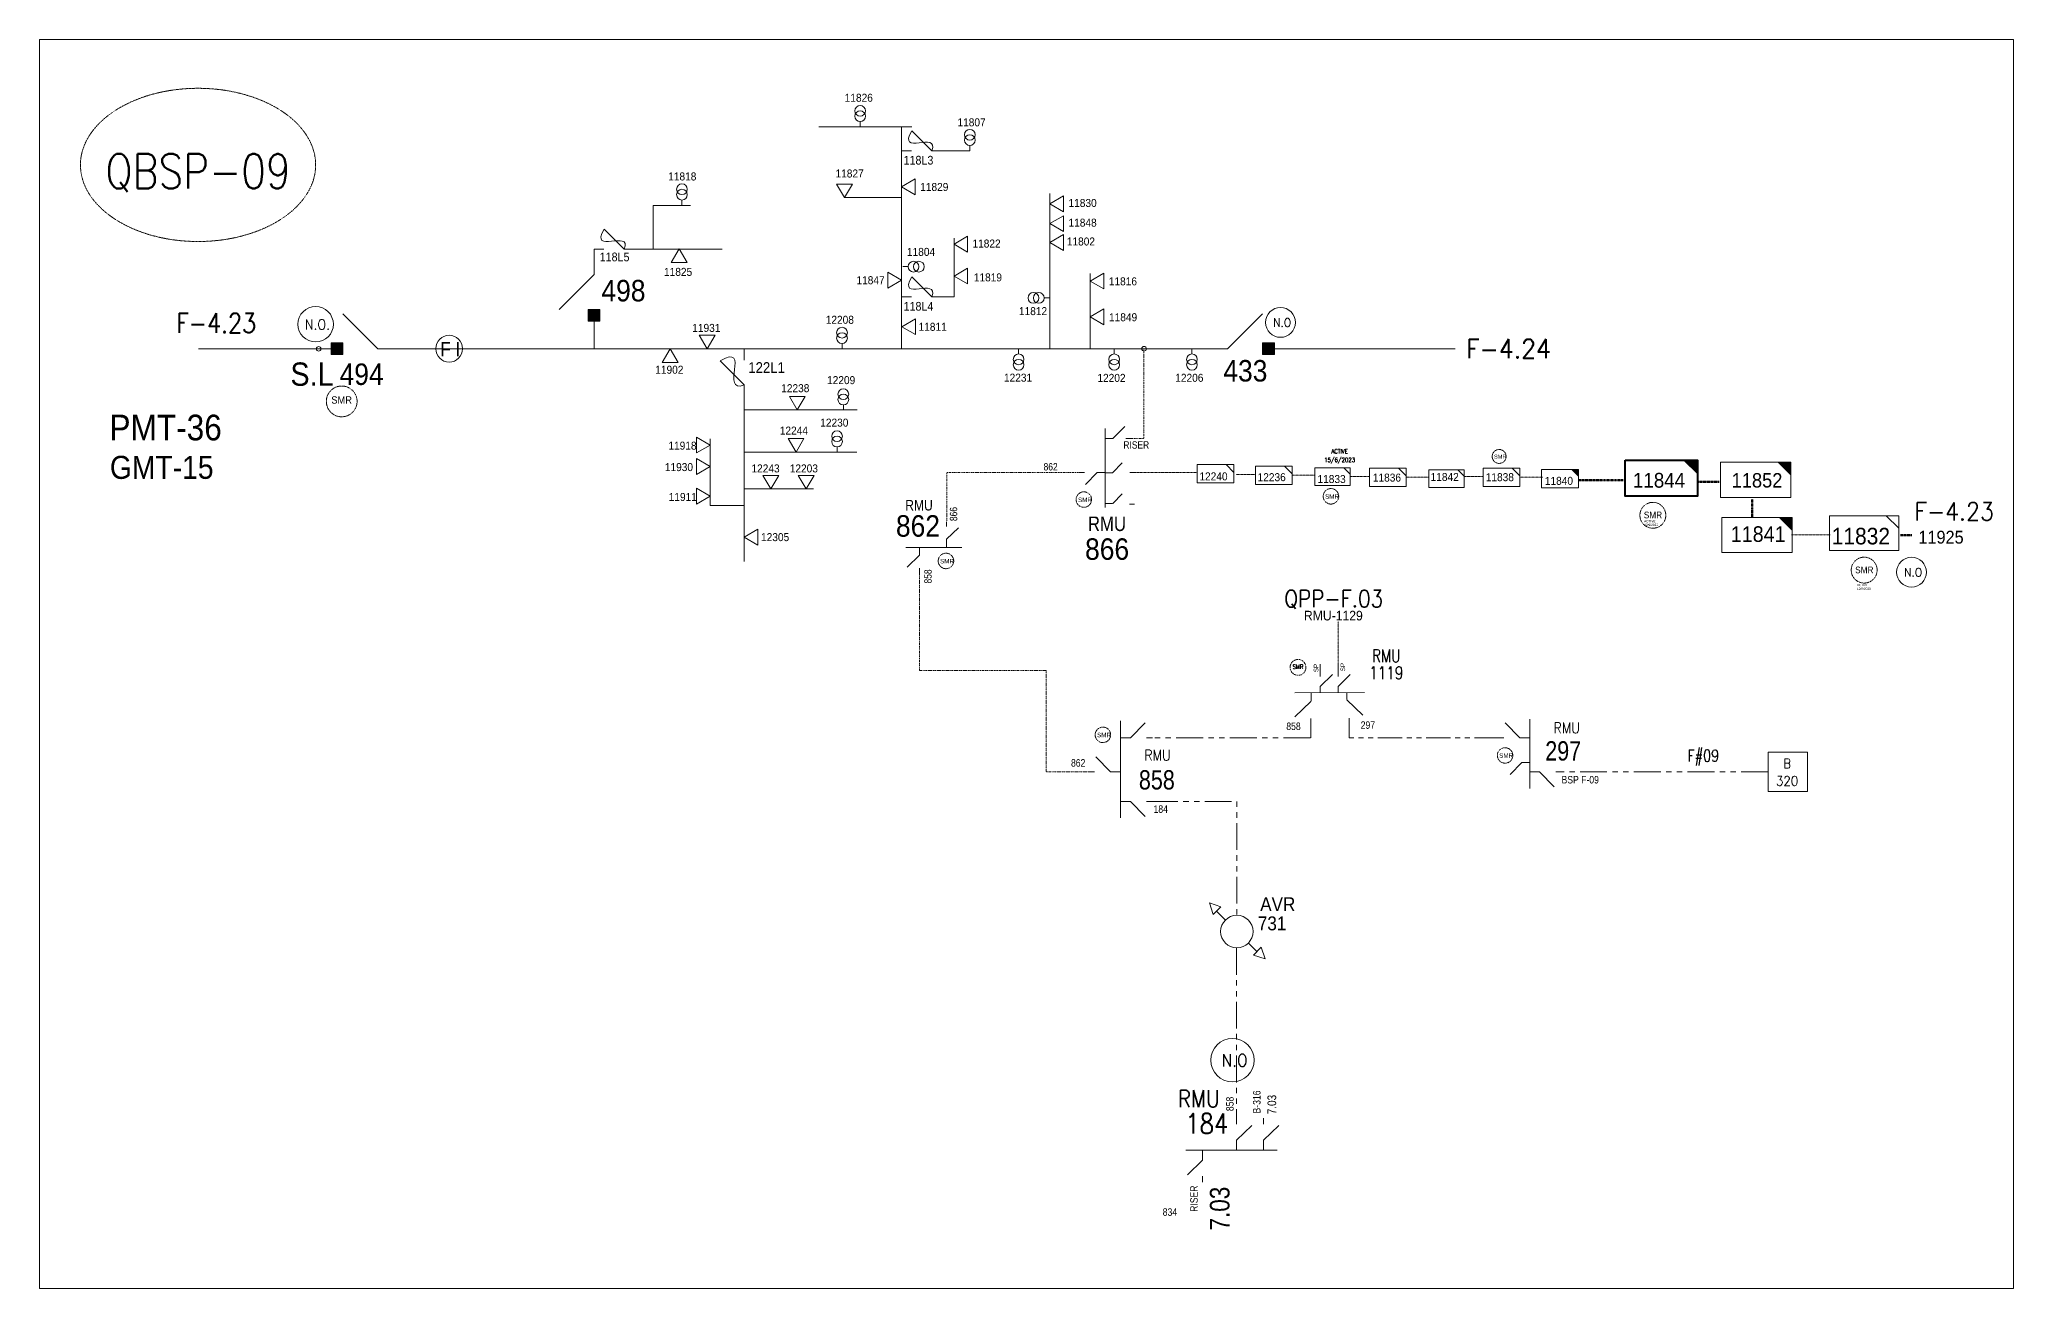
# Model space of a CAD drawing. Header units: metres. Extents: x 65984 to 144644, y -19036 to 23726.
# Drawn here: x 86367 to 88304, y 5120 to 6345 of the extents above; entities that cross this region are included whole.
import ezdxf
from ezdxf.enums import TextEntityAlignment as Align

# ---------------------------------------------------------------- set-up
doc = ezdxf.new("R2010")
doc.units = ezdxf.units.M
doc.header["$MEASUREMENT"] = 0
for name, pattern in [('( Phantom )', [2.5, 1.25, -0.25, 0.25, -0.25, 0.25, -0.25]), ('DGN Style 3', [0.013877, 0, -0.013877]), ('DGN Style 4', [1.6, 0.8, -0.4, 0, -0.4])]:
    doc.linetypes.add(name, pattern=pattern)
doc.layers.get('0').update_dxf_attribs({"color": 95, "lineweight": 40})
for name, color, linetype, lineweight in [('ABS', 7, 'Continuous', 40), ('ABS NUMBER', 112, 'Continuous', 30), ('d_eos', 111, 'Continuous', 40), ('d_eos no', 121, 'Continuous', 40), ('d_fco', 5, 'Continuous', 40), ('d_fco text', 95, 'Continuous', 40), ('d_oh branch', 94, 'Continuous', 40), ('d_switch', 95, 'Continuous', 40), ('d_tf', 1, 'Continuous', 40), ('d_tf no', 6, 'Continuous', 40), ('d_tf_200', 1, 'Continuous', 40), ('d_ug cable', 95, 'Continuous', 40), ('d_ug main line', 95, 'Continuous', 40), ('d_ug tf', 1, 'Continuous', 40), ('d_unit sub', 7, 'Continuous', 40), ('EARTH FAULT INDICATOR', 95, 'Continuous', 40), ('fedr no', 95, 'Continuous', 40), ('GRID STATION  04', 7, 'Continuous', 40), ('Level 37', 7, 'Continuous', 0), ('O H MAIN FEEDER', 4, 'Continuous', 100), ('REGULATOR', 5, 'Continuous', 40), ('SW N O', 114, 'Continuous', 30)]:
    doc.layers.add(name, color=color, linetype=linetype, lineweight=lineweight)
doc.styles.add('NASKHF', font='naskhf.shx', dxfattribs={"height": 8})
doc.styles.add('Style-Andalus', font='andlso.ttf')
doc.styles.add('Style-Arial', font='arial.ttf')
doc.styles.add('Style-ENGINEERING', font='ENGINEERING.shx')
doc.styles.add('Style-msdefault', font='msdefault.shx')
doc.styles.add('Style-simplex', font='simplex.shx')
doc.styles.add('Style-STANDARD', font='STANDARD.shx')

# ---------------------------------------------------------------- blocks, each defined once
blk = doc.blocks.new('*U1229')
at = {"layer": 'd_eos', "color": 2, "linetype": 'Continuous', "lineweight": 13, "ltscale": 1.158851}
for p, q in [((8.4, 12.1), (8.4, 14.9)), ((8.4, 4.6), (15.4, 11.4)), ((8.4, 0), (8.4, 4.6)), ((16.2, 0), (-16.2, 0)), ((-7.4, -4.7), (-14.4, -11.4)), ((-7.4, 0), (-7.4, -4.7)), ((-7.4, -12.1), (-7.4, -14.9))]:
    blk.add_line(p, q, dxfattribs=at)
blk = doc.blocks.new('ABS2_1_1')
at = {"color": 0, "linetype": 'ByBlock', "lineweight": -2, "ltscale": 500}
for q in [(-29900, 43500), (0, 0)]:
    blk.add_line((0, 13600), q, dxfattribs=at)
at = {"color": 0, "linetype": 'ByBlock', "lineweight": -2, "ltscale": 500, "flags": 128}
for points in [[(5000, 43600), (-5000, 43600), (-5000, 53600), (5000, 53600)], [(3791, 49653), (3791, 49653), (3791, 49653)]]:
    blk.add_lwpolyline(points, close=True, dxfattribs=at)
at = {"color": 0, "linetype": 'ByBlock', "lineweight": -2, "ltscale": 500}
for points in [[(5000, 43600), (-5000, 43600), (5000, 53600), (-5000, 53600)], [(3791, 49653), (3791, 49653), (3791, 49653)]]:
    blk.add_solid(points, dxfattribs=at)
blk = doc.blocks.new('TFU_135')
at = {"layer": 'd_tf_200', "color": 134, "linetype": 'Continuous', "lineweight": 13}
blk.add_line((0, 10), (0, 0), dxfattribs=at)
for centre in [(0, 30), (0, 20)]:
    blk.add_circle(centre, 10, dxfattribs=at)
blk = doc.blocks.new('TF_8')
at = {"color": 0, "linetype": 'ByBlock', "lineweight": -2}
blk.add_line((6.3, 4.95), (9.9, 1.35), dxfattribs=at)
blk.add_3dface([(-10.1, 4.95), (9.9, 4.95), (9.9, -5.05), (-10.1, -5.05)], dxfattribs=at)
blk = doc.blocks.new('FUSE01')
at = {"color": 0, "linetype": 'ByBlock', "lineweight": -2}
blk.add_line((0, -17.15), (0, -22.55), dxfattribs=at)
at = {"color": 0, "linetype": 'ByBlock', "lineweight": -2, "flags": 128}
blk.add_lwpolyline([(0, 0.05), (0, -5.75), (-11.2, -16.95)], dxfattribs=at)
at = {"color": 0, "linetype": 'ByBlock', "lineweight": -2}
blk.add_open_spline([(-11.2, -16.95), (3.4, -25.35), (-11.6, -1.35), (0, -5.75)], degree=3, dxfattribs=at)
blk = doc.blocks.new('exist.us-1000kva')
at = {"color": 0, "linetype": 'ByBlock', "lineweight": -2, "flags": 128}
blk.add_lwpolyline([(40, 12.9), (32.8, 20), (40, 20)], close=True, dxfattribs=at)
at = {"color": 0, "linetype": 'ByBlock', "lineweight": -2, "extrusion": (0, 0, -1)}
blk.add_solid([(-40, 12.9), (-32.8, 20), (-40, 20)], dxfattribs=at)
at = {"color": 0, "linetype": 'ByBlock', "lineweight": -2, "xscale": 2, "yscale": 2}
blk.add_blockref('TF_8', (20.2, 10.1), dxfattribs=at)
blk = doc.blocks.new('*U1231')
at = {"layer": 'd_unit sub', "color": 134, "linetype": 'Continuous', "lineweight": 13}
for p, q in [((-9.2, 4.61), (9.19, 4.61)), ((-9.2, -4.58), (-9.2, 4.61)), ((9.19, 0.73), (5.31, 4.61)), ((5.97, 4.61), (9.19, 4.61)), ((9.19, 4.61), (9.19, 1.4)), ((9.19, 4.61), (9.19, -4.58)), ((9.19, -4.58), (-9.2, -4.58))]:
    blk.add_line(p, q, dxfattribs=at)
blk = doc.blocks.new('*U1232')
at = {"layer": 'd_fco', "color": 134, "linetype": 'Continuous', "lineweight": 13}
blk.add_line((-4.6, 4.21), (-10.13, 4.21), dxfattribs=at)
at = {"layer": 'd_fco', "color": 134, "linetype": 'Continuous', "lineweight": 13, "flags": 128}
blk.add_lwpolyline([(13.02, 4.21), (7.07, 4.21), (-4.4, -7.26)], dxfattribs=at)
at = {"layer": 'd_fco', "color": 134, "linetype": 'Continuous', "lineweight": 13}
blk.add_open_spline([(-4.4, -7.26), (-13, 7.69), (11.58, -7.67), (7.07, 4.21)], degree=3, dxfattribs=at)
blk = doc.blocks.new('*U1006')
at = {"layer": 'EARTH FAULT INDICATOR', "color": 2, "linetype": 'Continuous', "lineweight": 13}
blk.add_circle((0.02, 0.13), 4, dxfattribs=at)
at = {"layer": 'EARTH FAULT INDICATOR', "color": 2, "lineweight": 13, "style": 'Style-Andalus', "width": 0.9}
blk.add_text('F I', height=4.234, dxfattribs=at).set_placement((-2.61, 2.11), align=Align.TOP_LEFT)
blk = doc.blocks.new('*U1233')
at = {"layer": 'ABS NUMBER', "color": 7, "lineweight": 13, "style": 'Style-Arial', "width": 0.88}
for s, p in [('AVR', (-11.3, 11.9)), ('731', (-13, -1.9))]:
    blk.add_text(s, height=10, dxfattribs=at).set_placement(p, align=Align.TOP_LEFT)
blk = doc.blocks.new('*U1234')
at = {"layer": 'd_eos', "color": 2, "linetype": 'Continuous', "lineweight": 13, "ltscale": 1.345817}
for p, q in [((0.01, 16.17), (0.01, -16.15)), ((4.66, 8.43), (11.46, 15.43)), ((0.01, 8.42), (4.66, 8.43)), ((12.11, 8.43), (14.93, 8.43)), ((-12.08, -7.43), (-14.9, -7.43)), ((-4.64, -7.43), (-11.43, -14.44)), ((0.01, -7.43), (-4.64, -7.43))]:
    blk.add_line(p, q, dxfattribs=at)
blk = doc.blocks.new('*U893')
at = {"layer": 'SW N O', "color": 3, "lineweight": 13}
blk.add_circle((0, 0), 16.8, dxfattribs=at)
at = {"layer": 'SW N O', "color": 3, "lineweight": 13, "style": 'Style-STANDARD'}
blk.add_text('N.O.', height=9.6, dxfattribs=at).set_placement((1.7, -0.2), align=Align.MIDDLE_CENTER)
blk = doc.blocks.new('TRA1_1120')
at = {"layer": 'd_tf', "color": 134, "linetype": 'Continuous', "lineweight": 13, "ltscale": 0.000784599, "flags": 128}
blk.add_lwpolyline([(10, -17), (0, 0), (-10, -17)], close=True, dxfattribs=at)
blk = doc.blocks.new('TRA1_1119')
at = {"layer": 'd_tf', "color": 134, "linetype": 'Continuous', "lineweight": 13, "ltscale": 0.000784599, "xscale": 1.000046566207833, "yscale": 1.000046566207833, "zscale": 1.000046566207833, "rotation": 180}
blk.add_blockref('TRA1_1120', (0, 0), dxfattribs=at)
blk = doc.blocks.new('TRA1_1122')
at = {"layer": 'd_tf', "color": 134, "linetype": 'Continuous', "lineweight": 13, "ltscale": 0.000784251, "extrusion": (0, 0, -1), "flags": 128}
blk.add_lwpolyline([(-10, -17), (0, 0), (10, -17)], close=True, dxfattribs=at)
blk = doc.blocks.new('TRA1_1121')
at = {"layer": 'd_tf', "color": 134, "linetype": 'Continuous', "lineweight": 13, "ltscale": 0.000784251, "xscale": 1.000046566207834, "yscale": 1.000046566207834, "zscale": 1.000046566207834, "rotation": 180}
blk.add_blockref('TRA1_1122', (0, 0), dxfattribs=at)
blk = doc.blocks.new('TRA1_1124')
at = {"layer": 'd_tf', "color": 134, "linetype": 'Continuous', "lineweight": 13, "ltscale": 0.00077827, "flags": 128}
blk.add_lwpolyline([(10.1, -17), (0.1, 0), (-9.9, -17)], close=True, dxfattribs=at)
blk = doc.blocks.new('TRA1_1123')
at = {"layer": 'd_tf', "color": 134, "linetype": 'Continuous', "lineweight": 13, "ltscale": 0.00077827, "xscale": 1.000046566207834, "yscale": 1.000046566207834, "zscale": 1.000046566207834, "rotation": 180}
blk.add_blockref('TRA1_1124', (0, 0), dxfattribs=at)
blk = doc.blocks.new('*U2943')
at = {"layer": 'd_unit sub', "color": 134, "linetype": 'Continuous', "lineweight": 13}
for p, q in [((-9.2, 4.59), (9.19, 4.59)), ((-9.2, -4.6), (-9.2, 4.59)), ((9.19, 0.71), (5.31, 4.59)), ((5.97, 4.59), (9.19, 4.59)), ((9.19, 4.59), (9.19, 1.38)), ((9.19, 4.59), (9.19, -4.6)), ((9.19, -4.6), (-9.2, -4.6))]:
    blk.add_line(p, q, dxfattribs=at)
at = {"layer": 'd_unit sub', "color": 134, "linetype": 'Continuous', "lineweight": 13, "flags": 128}
blk.add_lwpolyline([(9.19, 0.71), (9.19, 4.59), (5.31, 4.59)], close=True, dxfattribs=at)
blk = doc.blocks.new('*U2944')
at = {"layer": 'REGULATOR', "color": 134, "linetype": 'Continuous', "lineweight": 13}
for p, q in [((-9.52, 9.06), (-5.51, 5.05)), ((5.19, -5.64), (9.2, -9.65))]:
    blk.add_line(p, q, dxfattribs=at)
at = {"layer": 'REGULATOR', "color": 134, "linetype": 'Continuous', "lineweight": 13, "flags": 128}
for points in [[(-7.57, 11.15), (-12.97, 13), (-11.21, 7.57)], [(7.54, -11.22), (12.95, -13.02), (11.15, -7.61)]]:
    blk.add_lwpolyline(points, close=True, dxfattribs=at)
at = {"layer": 'REGULATOR', "color": 134, "linetype": 'Continuous', "lineweight": 13}
blk.add_circle((-0.16, -0.3), 7.56, dxfattribs=at)
blk = doc.blocks.new('*U1014')
at = {"layer": 'd_unit sub', "color": 2, "linetype": 'Continuous', "lineweight": 13}
for p, q in [((-9.2, 4.61), (9.19, 4.61)), ((-9.2, -4.58), (-9.2, 4.61)), ((9.19, 0.73), (5.31, 4.61)), ((5.97, 4.61), (9.19, 4.61)), ((9.19, 4.61), (9.19, 1.4)), ((9.19, 4.61), (9.19, -4.58)), ((9.19, -4.58), (-9.2, -4.58))]:
    blk.add_line(p, q, dxfattribs=at)
blk = doc.blocks.new('*U3790')
at = {"layer": 'SW N O', "color": 3, "lineweight": 13}
blk.add_circle((0, 0), 16.8, dxfattribs=at)
at = {"layer": 'SW N O', "color": 3, "lineweight": 13, "style": 'Style-STANDARD'}
blk.add_text('N.O', height=9.6, dxfattribs=at).set_placement((1.7, -0.2), align=Align.MIDDLE_CENTER)

msp = doc.modelspace()

# ---------------------------------------------------------------- linework, layer by layer
at = {"color": 135, "linetype": '( Phantom )', "lineweight": 13, "ltscale": 21.08304, "flags": 128}
msp.add_lwpolyline([(87541.5, 5453.8), (87541.5, 5287)], dxfattribs=at)
at = {"layer": 'd_eos', "color": 2, "linetype": 'Continuous', "lineweight": 13, "ltscale": 1.158851}
for p, q in [((87412.4, 5953.6), (87420.2, 5953.6)), ((87412.5, 5885.9), (87412.5, 5963.3)), ((87420.2, 5953.6), (87431.7, 5965.4)), ((87432.8, 5953.6), (87437.6, 5953.6)), ((87392.1, 5920.2), (87387.3, 5920.2)), ((87404.6, 5920.2), (87393.1, 5908.4)), ((87412.5, 5920.2), (87404.6, 5920.2)), ((87441.6, 5920.2), (87436.8, 5920.2)), ((87441.2, 5889.1), (87436.5, 5889.1)), ((87821.5, 5635.7), (87810, 5623.9)), ((87829.4, 5635.7), (87821.5, 5635.7))]:
    msp.add_line(p, q, dxfattribs=at)
at = {"layer": 'd_eos', "color": 2, "linetype": 'Continuous', "lineweight": 13, "ltscale": 1.345817}
for p, q in [((87419.7, 5920.1), (87429.2, 5929.8)), ((87412.5, 5920.1), (87419.7, 5920.1)), ((87412.7, 5889.9), (87419.8, 5889.9)), ((87419.9, 5889.8), (87429.3, 5899.5)), ((87427.6, 5581.4), (87427.6, 5676.7)), ((87427.6, 5660), (87437.4, 5660)), ((87437.4, 5660), (87451.7, 5674.7)), ((87453.1, 5660), (87459.1, 5660)), ((87417.8, 5626.5), (87403.5, 5641.3)), ((87427.6, 5626.5), (87417.8, 5626.5)), ((87427.6, 5597.7), (87437.4, 5597.7)), ((87437.4, 5597.7), (87451.7, 5582.9)), ((87453.1, 5597.7), (87459, 5597.7))]:
    msp.add_line(p, q, dxfattribs=at)
at = {"layer": 'd_eos', "color": 2, "linetype": 'Continuous', "lineweight": 13, "ltscale": 0.824397}
for p, q in [((87623.4, 5720), (87623.4, 5732.4)), ((87623.4, 5710.4), (87635.7, 5722.2)), ((87641.1, 5720), (87641.1, 5731.7)), ((87641.1, 5710.4), (87653.1, 5722)), ((87598.5, 5704.2), (87667.1, 5704.3)), ((87623.4, 5704.4), (87623.4, 5710.4)), ((87641.1, 5704.4), (87641.1, 5710.4)), ((87649.8, 5703.7), (87649.8, 5697.7)), ((87649.8, 5697.4), (87665.3, 5682.3))]:
    msp.add_line(p, q, dxfattribs=at)
at = {"layer": 'd_eos', "color": 2, "linetype": 'Continuous', "lineweight": 13, "ltscale": 0.667762}
for p, q in [((87614.5, 5695.7), (87598.8, 5680.5)), ((87614.6, 5695.8), (87614.7, 5704.2))]:
    msp.add_line(p, q, dxfattribs=at)
at = {"layer": 'd_eos', "color": 7, "linetype": 'Continuous', "lineweight": 13, "ltscale": 1.345817}
for p, q in [((87402.1, 5626.5), (87396.1, 5626.5)), ((87541.5, 5281), (87541.5, 5287)), ((87541.5, 5265.3), (87556.3, 5279.6)), ((87568, 5281), (87568, 5287)), ((87568, 5265.3), (87582.8, 5279.6)), ((87491.8, 5255.5), (87581.2, 5255.5)), ((87508.1, 5255.5), (87508.1, 5245.7)), ((87541.5, 5255.5), (87541.5, 5265.3)), ((87568, 5255.5), (87568, 5265.3)), ((87508.1, 5245.7), (87493.3, 5231.4)), ((87508.1, 5230), (87508.1, 5224.1))]:
    msp.add_line(p, q, dxfattribs=at)
at = {"layer": 'd_oh branch', "color": 134, "linetype": 'Continuous', "lineweight": 13}
for p, q in [((87222.9, 6259.2), (87131.5, 6259.2)), ((87212.8, 6259.2), (87212.8, 6041.6)), ((87279.7, 6235.8), (87251.1, 6235.8)), ((87156.7, 6189.9), (87212.8, 6189.9)), ((87358.3, 6193.9), (87358.3, 6041.6)), ((87264.2, 6150.3), (87264.2, 6092.5)), ((87036.6, 6139.2), (86943.9, 6139.2)), ((87397.7, 6115.6), (87397.7, 6041.6)), ((87264.2, 6092.5), (87242.4, 6092.5)), ((87058.4, 5833), (87058.4, 6004.2)), ((87169, 5981.7), (87058.4, 5981.7)), ((87024.8, 5887.9), (87024.8, 5953.4)), ((87168.9, 5940.1), (87058.4, 5940.1)), ((87126.4, 5904.1), (87058.4, 5904.1)), ((87024.8, 5887.9), (87058.4, 5887.9))]:
    msp.add_line(p, q, dxfattribs=at)
at = {"layer": 'd_oh branch', "color": 134, "linetype": 'Continuous', "lineweight": 13, "flags": 128}
msp.add_lwpolyline([(86969, 6139.2), (86969, 6182.2), (87005.7, 6182.2)], dxfattribs=at)
at = {"layer": 'd_ug cable', "color": 134, "linetype": 'DGN Style 3', "lineweight": 13}
for p, q in [((87502.5, 5920.3), (87437, 5920.2)), ((87541, 5918.2), (87560, 5918.2)), ((87595.7, 5917.5), (87618.4, 5917.5)), ((87652.9, 5916.3), (87672, 5916.3)), ((87707.7, 5915.6), (87730.4, 5915.6)), ((87764.5, 5916.3), (87783.6, 5916.3)), ((87819.3, 5915.6), (87842, 5915.6)), ((88086.2, 5859.1), (88124, 5859.1))]:
    msp.add_line(p, q, dxfattribs=at)
at = {"layer": 'd_ug cable', "color": 134, "linetype": 'DGN Style 3', "lineweight": 100}
msp.add_line((88047.4, 5876.9), (88047.4, 5894.2), dxfattribs=at)
at = {"layer": 'd_ug cable', "color": 234, "linetype": 'DGN Style 3', "lineweight": 100}
msp.add_line((88193.1, 5858.9), (88204.1, 5858.9), dxfattribs=at)
at = {"layer": 'd_ug cable', "color": 7, "linetype": 'DGN Style 3', "lineweight": 13}
msp.add_line((87641.1, 5774.1), (87641.1, 5731.8), dxfattribs=at)
at = {"layer": 'd_ug cable', "color": 134, "linetype": 'DGN Style 3', "lineweight": 100, "flags": 128}
for points in [[(87877.1, 5912.9), (87920.8, 5912.9)], [(87994.1, 5911.1), (88015, 5911.1)]]:
    msp.add_lwpolyline(points, dxfattribs=at)
at = {"layer": 'd_ug cable', "color": 2, "linetype": 'DGN Style 3', "lineweight": 13}
for centre, radius in [((86663.3, 5990), 15.1), ((87799.2, 5936), 6.84), ((87391.6, 5893.7), 7.6), ((87634.1, 5896.9), 7.6), ((87256.3, 5833.5), 7.6), ((87410.3, 5662.9), 7.6), ((87805, 5642.7), 7.6)]:
    msp.add_circle(centre, radius, dxfattribs=at)
at = {"layer": 'd_ug cable', "color": 1, "linetype": 'DGN Style 3', "lineweight": 13}
for centre in [(87950, 5878.3), (88157.4, 5824.5)]:
    msp.add_circle(centre, 12.7, dxfattribs=at)
at = {"layer": 'd_ug cable', "color": 2, "linetype": 'DGN Style 4', "lineweight": 13}
msp.add_circle((87601.8, 5729.1), 7.76, dxfattribs=at)
at = {"layer": 'd_ug main line', "color": 134, "linetype": '( Phantom )', "lineweight": 13, "ltscale": 21.08304}
msp.add_line((88063.1, 5626.5), (87859.2, 5626.5), dxfattribs=at)
at = {"layer": 'd_ug main line', "color": 134, "linetype": '( Phantom )', "lineweight": 13, "ltscale": 18.974736, "flags": 128}
for points in [[(87614.4, 5679), (87614.4, 5660)], [(87798.8, 5660), (87651.9, 5660)]]:
    msp.add_lwpolyline(points, dxfattribs=at)
at = {"layer": 'd_ug main line', "color": 134, "linetype": '( Phantom )', "lineweight": 13, "ltscale": 17.077262, "flags": 128}
msp.add_lwpolyline([(87651.9, 5660), (87651.9, 5679.3)], dxfattribs=at)
at = {"layer": 'd_ug main line', "color": 134, "linetype": '( Phantom )', "lineweight": 13, "ltscale": 21.08304, "flags": 128}
for points in [[(87614, 5660), (87456.1, 5660)], [(87457.6, 5597.7), (87541.7, 5597.7), (87541.7, 5485.9)]]:
    msp.add_lwpolyline(points, dxfattribs=at)
at = {"layer": 'd_ug tf', "color": 134, "linetype": 'DGN Style 4', "lineweight": 13, "flags": 128}
for points in [[(87450.4, 6041.6), (87450.5, 5953.7), (87435.2, 5953.6)], [(87387.3, 5920.2), (87257, 5920.2), (87257, 5872.1)], [(87230.2, 5821.6), (87230.2, 5726)], [(87230.2, 5726), (87354.6, 5726), (87354.6, 5626.5), (87396.1, 5626.5)]]:
    msp.add_lwpolyline(points, dxfattribs=at)
at = {"layer": 'fedr no', "color": 82, "linetype": 'DGN Style 3', "lineweight": 13, "true_color": 0x1dc70e}
msp.add_ellipse((86522.3, 6222), major_axis=(115.4, 0), ratio=0.651175, dxfattribs=at)
at = {"layer": 'GRID STATION  04', "color": 121, "linetype": 'Continuous', "lineweight": 13, "ltscale": 1.241648, "flags": 128}
msp.add_lwpolyline([(88101.8, 5645.9), (88063.1, 5645.9), (88063.1, 5607.2), (88101.8, 5607.2)], close=True, dxfattribs=at)
at = {"layer": 'O H MAIN FEEDER', "color": 134, "lineweight": 13, "ltscale": 1.029497}
for p, q in [((86910.9, 6139.2), (86910.9, 6127.3)), ((86910.9, 6068.3), (86910.9, 6041.6)), ((86724.2, 6041.6), (86705.3, 6041.6)), ((87084.8, 6041.6), (86724.4, 6041.6)), ((86933.6, 6041.6), (87517, 6041.6))]:
    msp.add_line(p, q, dxfattribs=at)
at = {"layer": 'O H MAIN FEEDER', "color": 1, "lineweight": 13, "ltscale": 1.029497}
msp.add_line((86655.6, 6041.6), (86522.7, 6041.6), dxfattribs=at)
at = {"layer": 'O H MAIN FEEDER', "color": 11, "lineweight": 13, "ltscale": 1.029497}
msp.add_line((87578.6, 6041.6), (87756, 6041.6), dxfattribs=at)
at = {"layer": 'O H MAIN FEEDER', "color": 140, "lineweight": 13, "ltscale": 0.498271, "flags": 128}
msp.add_lwpolyline([(86366.7, 6345), (88303.9, 6345), (88303.9, 5119.8), (86366.7, 5119.8)], close=True, dxfattribs=at)
at = {"layer": 'O H MAIN FEEDER', "color": 134, "lineweight": 13, "ltscale": 1.029497}
for centre in [(86640.7, 6041.6), (87450.7, 6041.7)]:
    msp.add_circle(centre, 2.26, dxfattribs=at)

# ---------------------------------------------------------------- block references
at = {"layer": 'ABS', "color": 7, "linetype": 'Continuous', "lineweight": 13, "ltscale": 1.713804, "xscale": 0.001148250347071848, "yscale": -0.001148250347071849, "zscale": 0.0007604080272989918}
msp.add_blockref('ABS2_1_1', (86910.9, 6130.2), dxfattribs=at)
at = {"layer": 'ABS', "color": 2, "linetype": 'Continuous', "lineweight": 13, "ltscale": 1.713804, "xscale": 0.001148250347071848, "yscale": -0.001148250347071849, "zscale": 0.0007604080272989918, "rotation": 270.0000000000003}
msp.add_blockref('ABS2_1_1', (86714.4, 6041.6), dxfattribs=at)
at = {"layer": 'ABS', "color": 7, "linetype": 'Continuous', "lineweight": 13, "ltscale": 1.713804, "xscale": 0.001148250347071848, "yscale": 0.001148250347071848, "zscale": 0.0007604080272989918, "rotation": 269.9999999999997}
msp.add_blockref('ABS2_1_1', (87517, 6041.6), dxfattribs=at)
at = {"layer": 'ABS NUMBER', "color": 7, "lineweight": 13, "xscale": 1.364394966488072, "yscale": 1.364394966488072, "zscale": 1.364394966488072}
msp.add_blockref('*U1233', (87580.1, 5487.4), dxfattribs=at)
at = {"layer": 'd_eos', "color": 2, "linetype": 'Continuous', "lineweight": 13, "ltscale": 1.158851, "xscale": 1.690045554318824, "yscale": 1.690045554318824, "zscale": 1.690045554318824, "rotation": 179.9999999999999}
msp.add_blockref('*U1229', (87244.4, 5846.8), dxfattribs=at)
at = {"layer": 'd_eos', "color": 2, "linetype": 'Continuous', "lineweight": 13, "ltscale": 1.345817, "extrusion": (0, 0, -1), "xscale": 2.108304000000001, "yscale": 2.108304000000001, "zscale": 2.108304000000001, "rotation": 180}
msp.add_blockref('*U1234', (-87829.1, 5644.3), dxfattribs=at)
at = {"layer": 'd_fco', "color": 134, "linetype": 'Continuous', "lineweight": 13}
for name, p, xscale, yscale, zscale, rotation in [('FUSE01', (87252.6, 6235.8), 1.763499403928587, 1.763499403928587, 0.8817497019642934, 270.0000000000001), ('FUSE01', (86950.7, 6139.2), 1.763499403928587, 1.763499403928587, 0.8817497019642934, 270.0000000000001), ('FUSE01', (87252.6, 6092.5), 1.763499403928587, 1.763499403928587, 0.8817497019642934, 270.0000000000001), ('*U1232', (87049.7, 6020.8), 2.066137920000001, 2.066137920000001, 2.066137920000001, 270.0000000006001)]:
    msp.add_blockref(name, p, dxfattribs=dict(at, xscale=xscale, yscale=yscale, zscale=zscale, rotation=rotation))
at = {"layer": 'd_tf', "color": 134, "linetype": 'Continuous', "lineweight": 13, "ltscale": 0.000784599, "xscale": 0.7800724800000001, "yscale": 0.7800724800000001, "zscale": 0.7800724800000001}
for p, rotation in [((87156.8, 6190), 359.9999999999999), ((87212.8, 6200.5), 269.9999999999999), ((87264.2, 6144.3), 269.9999999999999), ((87358.3, 6145.9), 269.9999999999999), ((86994.5, 6139.6), 180), ((87264.2, 6113), 269.9999999999999), ((87397.8, 6108.1), 269.9999999999999), ((87213, 6063.3), 269.9999999999999), ((87397.9, 6072.9), 269.9999999999999), ((86985.7, 6041.5), 180), ((87084.4, 5904.1), 359.9999999999999), ((87119.1, 5904.1), 359.9999999999999), ((87058.4, 5856.8), 269.9999999999999)]:
    msp.add_blockref('TRA1_1119', p, dxfattribs=dict(at, rotation=rotation))
at = {"layer": 'd_tf', "color": 134, "linetype": 'Continuous', "lineweight": 13, "ltscale": 0.000784251, "extrusion": (0, 0, -1), "xscale": 0.78007248, "yscale": 0.78007248, "zscale": 0.78007248, "rotation": 89.99999999999997}
for p in [(-87358.3, 6183.7), (-87358.3, 6164.4)]:
    msp.add_blockref('TRA1_1121', p, dxfattribs=at)
at = {"layer": 'd_tf', "color": 134, "linetype": 'Continuous', "lineweight": 13, "ltscale": 0.000784599, "extrusion": (0, 0, -1), "xscale": 0.7800724800000001, "yscale": 0.7800724800000001, "zscale": 0.7800724800000001}
for p, rotation in [((-87212.5, 6109), 269.9999999999999), ((-87021.9, 6041.6), 359.9999999999999)]:
    msp.add_blockref('TRA1_1119', p, dxfattribs=dict(at, rotation=rotation))
at = {"layer": 'd_tf', "color": 134, "linetype": 'Continuous', "lineweight": 13, "ltscale": 0.00077827, "xscale": 0.7800724800000001, "yscale": 0.7800724800000001, "zscale": 0.7800724800000001, "rotation": 359.9999999999999}
for p in [(87110.5, 5981.7), (87109.2, 5940.2)]:
    msp.add_blockref('TRA1_1123', p, dxfattribs=at)
at = {"layer": 'd_tf', "color": 134, "linetype": 'Continuous', "lineweight": 13, "ltscale": 0.000784251, "xscale": 0.78007248, "yscale": 0.78007248, "zscale": 0.78007248, "rotation": 89.99999999999997}
for p in [(87024.8, 5947.2), (87024.8, 5926.2), (87024.8, 5897.1)]:
    msp.add_blockref('TRA1_1121', p, dxfattribs=at)
at = {"layer": 'd_tf_200', "color": 134, "linetype": 'Continuous', "lineweight": 13, "xscale": 0.5270760000000002, "yscale": 0.5270760000000002, "zscale": 0.5270760000000002}
for p, rotation in [((87172.1, 6259.2), 359.9999999999999), ((87279.7, 6235.8), 359.9999999999999), ((87213.9, 6122.2), 269.9999999999999), ((87154.3, 6041.6), 359.9999999999999), ((87327.6, 6041.8), 179.9999999999999), ((87421.4, 6041.8), 179.9999999999999), ((87497.7, 6041.8), 179.9999999999999), ((87155.6, 5981.3), 359.9999999999999)]:
    msp.add_blockref('TFU_135', p, dxfattribs=dict(at, rotation=rotation))
at = {"layer": 'd_tf_200', "color": 134, "linetype": 'Continuous', "lineweight": 13, "extrusion": (0, 0, -1), "xscale": 0.5270760000000002, "yscale": 0.5270760000000002, "zscale": 0.5270760000000002}
for p, rotation in [((-86997.2, 6182.3), 359.9999999999999), ((-87357.9, 6091.5), 269.9999999999999), ((-87149.4, 5940.1), 359.9999999999999)]:
    msp.add_blockref('TFU_135', p, dxfattribs=dict(at, rotation=rotation))
at = {"layer": 'd_unit sub', "color": 134, "linetype": 'Continuous', "lineweight": 13, "xscale": 1.962831024, "yscale": 1.962831024, "zscale": 1.962831024}
for name, p in [('*U2943', (87520.9, 5919)), ('*U1231', (87578, 5917.5)), ('*U1231', (87689.9, 5915.6))]:
    msp.add_blockref(name, p, dxfattribs=at)
at = {"layer": 'd_unit sub', "color": 2, "linetype": 'Continuous', "lineweight": 40, "xscale": 1.774116733256697, "yscale": 1.774116733256697, "zscale": 1.969280982585377, "rotation": 359.9999999999999}
msp.add_blockref('exist.us-1000kva', (87922.7, 5897), dxfattribs=at)
at = {"layer": 'd_unit sub', "color": 134, "linetype": 'Continuous', "lineweight": 13, "rotation": 359.9999999999999}
for name, p, xscale, yscale, zscale in [('exist.us-1000kva', (88016.3, 5895.8), 1.728533637192984, 1.728533637192984, 1.969280982585377), ('TF_8', (87747.8, 5914.4), 1.734440279775939, 1.734440279775939, 0.8376622168660789), ('exist.us-1000kva', (87840.8, 5905.1), 0.9037909024179771, 0.9037909024179771, 0.8376622168660789), ('exist.us-1000kva', (88017.6, 5841.7), 1.723963382877336, 1.723963382877336, 1.969280982585377)]:
    msp.add_blockref(name, p, dxfattribs=dict(at, xscale=xscale, yscale=yscale, zscale=zscale))
at = {"layer": 'd_unit sub', "color": 2, "linetype": 'Continuous', "lineweight": 13, "rotation": 359.9999999999999}
for p, xscale, yscale, zscale in [((87635.9, 5916.3), 1.734440279775939, 1.734440279775939, 0.8376622168660789), ((88157.7, 5861), 3.400947827052581, 3.400947827052581, 1.969280982585377)]:
    msp.add_blockref('TF_8', p, dxfattribs=dict(at, xscale=xscale, yscale=yscale, zscale=zscale))
at = {"layer": 'd_unit sub', "color": 2, "linetype": 'Continuous', "lineweight": 13, "xscale": 1.962831024, "yscale": 1.962831024, "zscale": 1.962831024}
msp.add_blockref('*U1014', (87801.5, 5915.6), dxfattribs=at)
at = {"layer": 'EARTH FAULT INDICATOR', "color": 2, "linetype": 'Continuous', "lineweight": 13, "xscale": 3.280506409871129, "yscale": 3.280506409871129, "zscale": 3.280506409871129}
msp.add_blockref('*U1006', (86768.7, 6041.3), dxfattribs=at)
at = {"layer": 'REGULATOR', "color": 134, "linetype": 'Continuous', "lineweight": 13, "xscale": 2.108304000000001, "yscale": 2.108304000000001, "zscale": 2.108304000000001}
msp.add_blockref('*U2944', (87542.1, 5470.6), dxfattribs=at)
at = {"layer": 'SW N O', "color": 3, "lineweight": 13}
for name, p, xscale, yscale, zscale in [('*U893', (86637.7, 6065.7), 1.036339398612824, 1.036339398612824, 1.036339398612824), ('*U3790', (87584.6, 6067.5), 0.8711625791312286, 0.8711625791312286, 0.8711625791312286), ('*U3790', (88203.9, 5822.5), 0.8711625791312286, 0.8711625791312286, 0.8711625791312286), ('*U3790', (87537.4, 5343.8), 1.269534301474527, 1.269534301474527, 1.269534301474527)]:
    msp.add_blockref(name, p, dxfattribs=dict(at, xscale=xscale, yscale=yscale, zscale=zscale))

# ---------------------------------------------------------------- texts
at = {"color": 55, "linetype": 'Continuous', "lineweight": 13, "style": 'Style-simplex', "width": 0.857143}
msp.add_text('QPP-F.03', height=16.7, dxfattribs=at).set_placement((87636.8, 5796.5), align=Align.MIDDLE_CENTER)
at = {"layer": 'ABS NUMBER', "color": 7, "lineweight": 13, "style": 'Style-Arial', "width": 0.88}
for s, p in [('498', (86918.2, 6109.2)), ('433', (87528.5, 6030.6))]:
    msp.add_text(s, height=21.08, dxfattribs=at).set_placement(p, align=Align.TOP_LEFT)
at = {"layer": 'ABS NUMBER', "color": 2, "lineweight": 13, "style": 'Style-Arial', "width": 0.88}
for s, height, p in [('S.L', 22.88, (86613, 6028.2)), ('494', 21.08, (86661.2, 6027.2))]:
    msp.add_text(s, height=height, dxfattribs=at).set_placement(p, align=Align.TOP_LEFT)
at = {"layer": 'd_eos no', "color": 7, "linetype": 'Continuous', "lineweight": 13, "style": 'Style-Arial', "width": 0.88}
for s, height, p in [('PMT-36', 25.21, (86435.4, 5977)), ('GMT-15', 22.57, (86435.8, 5936.6))]:
    msp.add_text(s, height=height, dxfattribs=at).set_placement(p, align=Align.TOP_LEFT)
at = {"layer": 'd_eos no', "color": 2, "linetype": 'Continuous', "lineweight": 13, "style": 'Style-Arial', "width": 0.88}
for s, p in [('862', (87207.2, 5878.4)), ('866', (87392.8, 5855.7))]:
    msp.add_text(s, height=21.08, dxfattribs=at).set_placement(p, align=Align.TOP_LEFT)
at = {"layer": 'd_eos no', "color": 2, "linetype": 'Continuous', "lineweight": 13, "style": 'Style-msdefault', "width": 0.833333}
for s, p in [('297', (87844.4, 5637.7)), ('858', (87445.6, 5609.3))]:
    msp.add_text(s, height=18.97, dxfattribs=at).set_placement(p)
at = {"layer": 'd_fco text', "color": 134, "linetype": 'Continuous', "lineweight": 13, "style": 'Style-msdefault', "width": 0.916667}
for s, p in [('118L3', (87214.7, 6230.9)), ('118L4', (87214.7, 6087.6))]:
    msp.add_text(s, height=8.57, dxfattribs=at).set_placement(p, align=Align.TOP_LEFT)
for s, height, p in [('118L5', 8.57, (86945.7, 6136)), ('122L1', 10.54, (87098.2, 6028.5))]:
    msp.add_text(s, height=height, dxfattribs=at).set_placement(p, align=Align.TOP_RIGHT)
at = {"layer": 'd_switch', "color": 194, "linetype": 'Continuous', "lineweight": 13, "style": 'Style-ENGINEERING', "width": 0.857143}
for s, p in [('RISER', (87430.4, 5950.9)), ('862', (87352.1, 5929.5))]:
    msp.add_text(s, height=7.23, dxfattribs=at).set_placement(p, align=Align.TOP_LEFT)
for s, p in [('866', (87260.1, 5872.6)), ('858', (87235, 5811.4))]:
    msp.add_text(s, height=7.23, rotation=90, dxfattribs=at).set_placement(p, align=Align.TOP_LEFT)
at = {"layer": 'd_switch', "color": 2, "linetype": 'Continuous', "lineweight": 13, "style": 'Style-msdefault', "width": 0.857143}
msp.add_text('7.03', height=8.55, rotation=90, dxfattribs=at).set_placement((87571.8, 5290.7), align=Align.TOP_LEFT)
at = {"layer": 'd_switch', "color": 55, "linetype": 'Continuous', "lineweight": 13, "style": 'Style-msdefault', "width": 0.857143}
msp.add_text('7.03', height=19.26, rotation=90, dxfattribs=at).set_placement((87515.3, 5176.7), align=Align.TOP_LEFT)
at = {"layer": 'd_tf no', "color": 134, "linetype": 'Continuous', "lineweight": 13, "style": 'Style-msdefault', "width": 0.947368}
for s, height, p in [('11826', 7.85, (87156.9, 6291.8)), ('11807', 7.85, (87267.6, 6267.7)), ('11818', 7.85, (86983.7, 6214.6)), ('11827', 7.85, (87147.9, 6217.5)), ('11829', 7.85, (87231, 6204.3)), ('11822', 7.85, (87282.3, 6148.8)), ('11802', 7.85, (87374.9, 6150.8)), ('11804', 7.85, (87218, 6140.6)), ('11825', 7.85, (86979.6, 6121)), ('11819', 7.85, (87283.6, 6115.6)), ('11816', 7.85, (87416.1, 6111.7)), ('12208', 7.85, (87138.3, 6074)), ('11811', 7.85, (87229.4, 6067.1)), ('11812', 7.85, (87327.9, 6082.5)), ('11849', 7.85, (87416.3, 6076.5)), ('11902', 7.85, (86971, 6025)), ('12238', 7.85, (87094.6, 6006.9)), ('12209', 7.85, (87139.6, 6014.8)), ('12231', 7.85, (87313.2, 6017.2)), ('12202', 7.85, (87404.9, 6017)), ('12206', 7.85, (87481.3, 6017.1)), ('12230', 7.85, (87132.9, 5973.1)), ('11918', 7.85, (86983.9, 5950.5)), ('12244', 7.85, (87093.2, 5965.3)), ('11930', 7.85, (86980.4, 5929.5)), ('12243', 7.85, (87065.4, 5928.2)), ('12203', 7.85, (87103, 5928.2)), ('12240', 7.85, (87505, 5920.4)), ('12236', 7.85, (87562.1, 5919.6)), ('11833', 7.85, (87620.9, 5917.8)), ('11836', 7.85, (87675.2, 5919.2)), ('11842', 7.85, (87731.9, 5919.8)), ('11840', 7.85, (87844, 5916)), ('11852', 14.15, (88027.3, 5919.7)), ('11911', 7.85, (86984.2, 5900.2)), ('12305', 7.85, (87074.8, 5860.8)), ('11841', 15.3, (88026.4, 5867.5))]:
    msp.add_text(s, height=height, dxfattribs=at).set_placement(p, align=Align.TOP_LEFT)
for s, p in [('11830', (87404.2, 6188.6)), ('11848', (87404.2, 6169.3)), ('11847', (87196.1, 6112.8))]:
    msp.add_text(s, height=7.85, dxfattribs=at).set_placement(p, align=Align.TOP_RIGHT)
msp.add_text('11931', height=7.85, dxfattribs=at).set_placement((87007.3, 6058.2))
at = {"layer": 'd_tf no', "color": 1, "linetype": 'Continuous', "lineweight": 13, "style": 'Style-msdefault', "width": 0.947368}
for height, p in [(7.2, (86653.1, 5995)), (4, (87794.1, 5937.8)), (4.45, (87385.9, 5895.7)), (4.45, (87628.4, 5898.9)), (4.45, (87250.5, 5835.5)), (4.45, (87404.6, 5665)), (4.45, (87799.2, 5644.8))]:
    msp.add_text('SMR', height=height, dxfattribs=at).set_placement(p, align=Align.TOP_LEFT)
at = {"layer": 'd_tf no', "color": 2, "linetype": 'Continuous', "lineweight": 13, "style": 'Style-msdefault', "width": 0.947368}
msp.add_text('11838', height=7.85, dxfattribs=at).set_placement((87786, 5919.6), align=Align.TOP_LEFT)
at = {"layer": 'd_tf no', "color": 121, "linetype": 'Continuous', "lineweight": 13, "style": 'Style-msdefault', "width": 0.947368}
msp.add_text('11832', height=16.26, dxfattribs=at).set_placement((88125.5, 5866), align=Align.TOP_LEFT)
at = {"layer": 'd_tf no', "color": 234, "linetype": 'Continuous', "lineweight": 40, "style": 'Style-msdefault', "width": 0.947368}
msp.add_text('11925', height=12.61, dxfattribs=at).set_placement((88210.6, 5863.1), align=Align.TOP_LEFT)
at = {"layer": 'd_tf no', "color": 7, "linetype": 'Continuous', "lineweight": 13, "style": 'Style-msdefault', "width": 0.947368}
msp.add_text('RMU-1129', height=9.43, dxfattribs=at).set_placement((87607.6, 5784.6), align=Align.TOP_LEFT)
at = {"layer": 'd_tf no', "color": 1, "linetype": 'Continuous', "lineweight": 13, "ltscale": 1.139301, "style": 'Style-simplex', "width": 0.909091}
msp.add_text('SMR', height=4.2, dxfattribs=at).set_placement((87601.8, 5729.7), align=Align.MIDDLE_CENTER)
at = {"layer": 'd_tf no', "color": 111, "linetype": 'Continuous', "lineweight": 13, "insert": (87642.6, 5936.2), "char_height": 4.225, "attachment_point": 5, "line_spacing_factor": 1.2, "style": 'Style-STANDARD'}
msp.add_mtext('\\H1x;\\W0.909091;ACTIVE\\P15/6/2023', dxfattribs=at)
at = {"layer": 'd_tf no', "color": 2, "lineweight": 13, "char_height": 6.562, "attachment_point": 1, "style": 'NASKHF'}
for insert in [(87941.1, 5881.9), (88148.5, 5828)]:
    msp.add_mtext('\\Fmsdefault;\\H1x;\\W0.925;SMR\\P', dxfattribs=dict(at, insert=insert))
at = {"layer": 'd_tf no', "color": 121, "linetype": 'Continuous', "lineweight": 40, "char_height": 2.225, "attachment_point": 1, "style": 'NASKHF'}
for insert in [(87941.5, 5873.7), (88150.3, 5811)]:
    msp.add_mtext('\\Fmsdefault;\\H1x;\\W0.945946;ACTIVE\\P12/9/2023', dxfattribs=dict(at, insert=insert))
at = {"layer": 'd_unit sub', "color": 121, "linetype": 'Continuous', "lineweight": 40, "style": 'Style-msdefault', "width": 0.947368}
msp.add_text('11844', height=14.52, dxfattribs=at).set_placement((87930.5, 5919.9), align=Align.TOP_LEFT)
at = {"layer": 'fedr no', "color": 6, "linetype": 'Continuous', "lineweight": 13, "style": 'Style-STANDARD', "width": 0.909091}
msp.add_text('QBSP-09', height=34.16, dxfattribs=at).set_placement((86522.3, 6215.8), align=Align.MIDDLE_CENTER)
at = {"layer": 'fedr no', "color": 55, "linetype": 'Continuous', "lineweight": 13, "width": 0.909091}
for height, style, p in [(19.38, 'Style-STANDARD', (86540.1, 6066.9)), (17.58, 'Style-simplex', (88245.8, 5882.1))]:
    msp.add_text('F-4.23', height=height, dxfattribs=dict(at, style=style)).set_placement(p, align=Align.MIDDLE_CENTER)
at = {"layer": 'fedr no', "color": 55, "linetype": 'Continuous', "lineweight": 40, "insert": (87808.4, 6041.6), "char_height": 18.66, "attachment_point": 5, "style": 'Style-STANDARD'}
msp.add_mtext('F-4.24', dxfattribs=at)
at = {"layer": 'GRID STATION  04', "color": 121, "linetype": 'Continuous', "lineweight": 13, "style": 'Style-STANDARD', "width": 0.866667}
msp.add_text('F#09', height=11.62, dxfattribs=at).set_placement((87999.5, 5642.5), align=Align.MIDDLE_CENTER)
at = {"layer": 'GRID STATION  04', "color": 121, "linetype": 'Continuous', "lineweight": 13, "style": 'Style-STANDARD'}
for s, p in [('B', (88081.8, 5634.8)), ('320', (88081.8, 5617.7))]:
    msp.add_text(s, height=9.29, dxfattribs=at).set_placement(p, align=Align.MIDDLE_CENTER)
at = {"layer": 'Level 37', "color": 2, "linetype": 'Continuous', "lineweight": 13, "style": 'Style-msdefault', "width": 0.86}
for height, p in [(10.33, (87216.3, 5893.3)), (14.28, (87395.6, 5877.1))]:
    msp.add_text('RMU', height=height, dxfattribs=at).set_placement(p, align=Align.TOP_LEFT)
at = {"layer": 'Level 37', "color": 2, "linetype": 'Continuous', "lineweight": 13, "ltscale": 0.729, "style": 'Style-msdefault', "width": 0.857143}
for p in [(87617.2, 5732.6), (87643.5, 5733.5)]:
    msp.add_text('SP', height=4.52, rotation=89.9921, dxfattribs=at).set_placement(p, align=Align.TOP_RIGHT)
at = {"layer": 'Level 37', "color": 7, "linetype": 'Continuous', "lineweight": 13, "style": 'Style-msdefault', "width": 0.857143}
for s, p in [('297', (87677.4, 5676.2)), ('862', (87393.1, 5639.1))]:
    msp.add_text(s, height=7.38, dxfattribs=at).set_placement(p, align=Align.TOP_RIGHT)
for s, p in [('858', (87590.3, 5675)), ('BSP F-09', (87860.4, 5622.6)), ('184', (87460, 5593.8))]:
    msp.add_text(s, height=7.38, dxfattribs=at).set_placement(p, align=Align.TOP_LEFT)
at = {"layer": 'Level 37', "color": 2, "linetype": 'Continuous', "lineweight": 13, "style": 'Style-simplex', "width": 0.854701}
for p in [(87865.5, 5669.7), (87463.9, 5642.9)]:
    msp.add_text('RMU', height=10.53, dxfattribs=at).set_placement(p, align=Align.MIDDLE_CENTER)
at = {"layer": 'Level 37', "color": 7, "linetype": 'Continuous', "lineweight": 13}
for s, height, style, width, p in [('RMU', 16.7, 'Style-simplex', 0.854701, (87504.5, 5305.9)), ('184', 19.79, 'Style-STANDARD', 0.909091, (87512.2, 5281.6))]:
    msp.add_text(s, height=height, dxfattribs=dict(at, style=style, width=width)).set_placement(p, align=Align.MIDDLE_CENTER)
at = {"layer": 'Level 37', "color": 7, "linetype": 'Continuous', "lineweight": 13, "style": 'Style-msdefault', "width": 0.857143}
for s, p in [('B-316', (87557.6, 5291.5)), ('858', (87531.2, 5293.8)), ('RISER', (87496, 5195))]:
    msp.add_text(s, height=7.38, rotation=90, dxfattribs=at).set_placement(p, align=Align.TOP_LEFT)
at = {"layer": 'Level 37', "color": 55, "linetype": 'Continuous', "lineweight": 13, "style": 'Style-msdefault', "width": 0.857143}
msp.add_text('834', height=7.38, dxfattribs=at).set_placement((87469, 5198.5), align=Align.TOP_LEFT)
at = {"layer": 'Level 37', "color": 2, "linetype": 'Continuous', "lineweight": 13, "ltscale": 1.165069, "insert": (87688.4, 5732.1), "char_height": 12.558, "attachment_point": 5, "line_spacing_factor": 0.8, "style": 'Style-STANDARD'}
msp.add_mtext('\\H1x;\\W0.854701;RMU\\P1119', dxfattribs=at)

doc.saveas('drawing.dxf')
